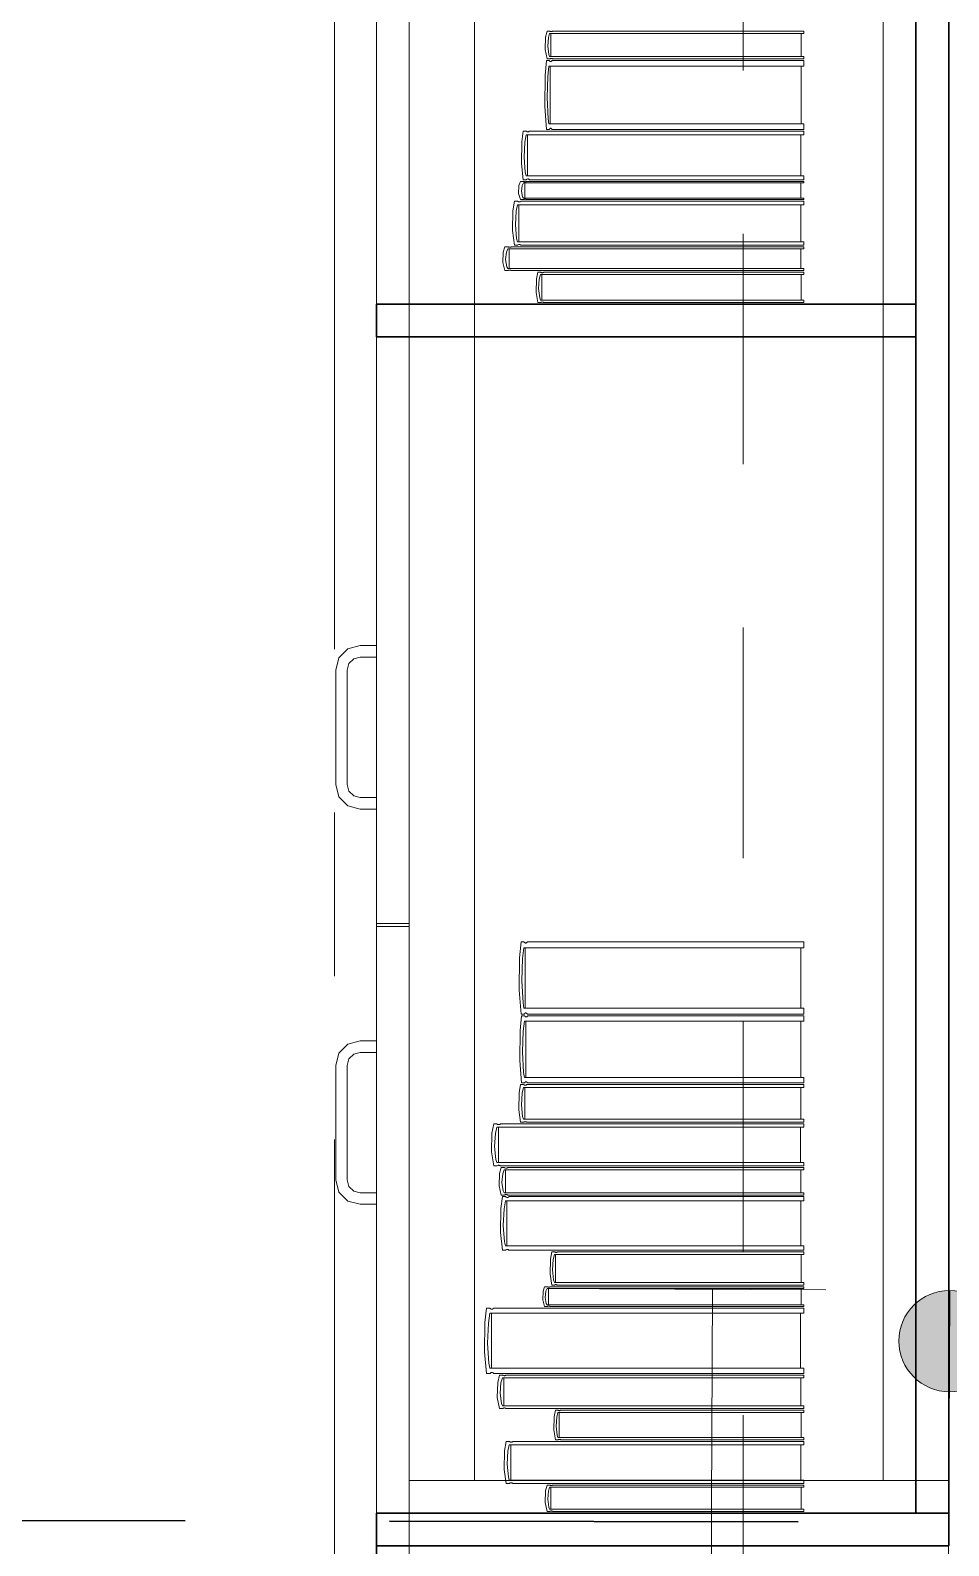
# Model space of a CAD drawing. Header units: inches. Extents: x -19 to 5698, y -728 to 92.
# Drawn here: x 115.634 to 116.196, y 12.101 to 13.029 of the extents above; entities that cross this region are included whole.
import ezdxf

# ---------------------------------------------------------------- set-up
doc = ezdxf.new("R2010")
doc.units = ezdxf.units.IN
doc.header["$MEASUREMENT"] = 0
doc.set_wipeout_variables(frame=1)
for name, pattern in [('HIDDEN', [0.375, 0.25, -0.125]), ('Hidden Line', [0.195611, 0.141111, -0.0545]), ('Punto & Raya', [0.65, 0.5, -0.075, 0, -0.075]), ('RAYITAS', [0.375, 0.25, -0.125]), ('Wipeout_Contour', [1, 0, -1])]:
    doc.linetypes.add(name, pattern=pattern)
for name, color, linetype, lineweight in [('00 conduct tomacorr', 120, 'HIDDEN', 30), ('T-TECHO-E', 150, 'Continuous', 20), ('TOMACORRIENTE', 22, 'RAYITAS', 9)]:
    doc.layers.add(name, color=color, linetype=linetype, lineweight=lineweight)
for name, color, linetype in [('02 _ ARQ _ ALB _ Ejes Generales', 251, 'Continuous'), ('08 _ STR _ EXT _ 09 Vigas', 251, 'Continuous'), ('Interior - Mobiliario', 7, 'Continuous')]:
    doc.layers.add(name, color=color, linetype=linetype)

# ---------------------------------------------------------------- blocks, each defined once
blk = doc.blocks.new('a')
at = {"layer": 'TOMACORRIENTE', "ltscale": 0.05}
h = blk.add_hatch(color=4, dxfattribs=at)
edge = h.paths.add_edge_path()
edge.add_arc((0, 0.0752), 0.02106, 0, 360)
at = {"layer": 'TOMACORRIENTE', "color": 4}
for p, q in [((-0.14553, 0.09625), (-0.0515, 0.09625)), ((-0.09851, 0.09625), (-0.09851, -0.09657)), ((0, 0.09625), (0, -0.09625)), ((0.06232, -0.09625), (0.06232, 0.09625))]:
    blk.add_line(p, q, dxfattribs=at)
blk.add_circle((0, 0.0752), 0.02106, dxfattribs=at)
blk = doc.blocks.new('CABLE 3FACE')
at = {"layer": 'T-TECHO-E', "rotation": 59.94170052614085}
blk.add_blockref('a', (0, 0), dxfattribs=at)

msp = doc.modelspace()

# ---------------------------------------------------------------- linework, layer by layer
at = {"layer": '02 _ ARQ _ ALB _ Ejes Generales', "color": 251, "linetype": 'Punto & Raya', "lineweight": 13, "true_color": 0x636466}
msp.add_line((115.82, 3.05001), (115.82, 44.9), dxfattribs=at)
at = {"layer": 'Interior - Mobiliario', "color": 175, "linetype": 'Continuous', "lineweight": 13}
for p, q in [((115.8658, 13.58125), (115.8658, 12.12125)), ((116.1758, 12.12125), (116.1758, 13.58125)), ((115.95009, 13.02847), (115.94923, 13.02475)), ((115.95179, 13.02847), (115.95009, 13.02847)), ((115.95094, 13.02457), (115.95166, 13.02711)), ((115.95166, 13.02711), (116.10714, 13.02711)), ((115.95188, 13.0284), (115.95179, 13.02847)), ((115.95208, 13.0283), (115.95188, 13.0284)), ((115.9523, 13.02823), (115.95208, 13.0283)), ((115.95252, 13.02819), (115.9523, 13.02823)), ((115.95244, 13.02711), (115.95244, 13.01285)), ((115.95275, 13.02819), (115.95252, 13.02819)), ((115.95298, 13.02822), (115.95275, 13.02819)), ((115.9532, 13.02828), (115.95298, 13.02822)), ((115.9534, 13.02838), (115.9532, 13.02828)), ((115.95353, 13.02847), (115.9534, 13.02838)), ((116.10714, 13.02847), (115.95353, 13.02847)), ((116.10557, 13.01285), (116.10557, 13.02711)), ((116.10714, 13.02711), (116.10714, 13.02847)), ((115.94923, 13.02475), (115.94903, 13.01715)), ((115.94903, 13.01715), (115.95009, 13.01149)), ((115.95054, 13.01934), (115.95094, 13.02457)), ((115.95119, 13.01413), (115.95054, 13.01934)), ((115.9497, 13.01049), (115.94884, 13.00123)), ((115.95141, 13.01049), (115.9497, 13.01049)), ((115.95009, 13.01149), (115.95179, 13.01149)), ((115.95055, 13.00079), (115.95127, 13.00711)), ((115.95166, 13.01285), (115.95119, 13.01413)), ((115.95127, 13.00711), (116.10714, 13.00711)), ((115.9515, 13.01032), (115.95141, 13.01049)), ((115.9517, 13.01007), (115.9515, 13.01032)), ((116.10714, 13.01285), (115.95166, 13.01285)), ((115.95191, 13.00989), (115.9517, 13.01007)), ((115.95179, 13.01149), (115.95192, 13.01158)), ((115.95214, 13.00979), (115.95191, 13.00989)), ((115.95192, 13.01158), (115.95213, 13.01168)), ((115.95206, 13.00711), (115.95206, 12.97167)), ((115.95213, 13.01168), (115.95234, 13.01174)), ((115.95237, 13.00978), (115.95214, 13.00979)), ((115.95234, 13.01174), (115.95257, 13.01177)), ((115.9526, 13.00986), (115.95237, 13.00978)), ((115.95257, 13.01177), (115.9528, 13.01177)), ((115.95282, 13.01002), (115.9526, 13.00986)), ((115.9528, 13.01177), (115.95303, 13.01173)), ((115.95303, 13.01026), (115.95282, 13.01002)), ((115.95303, 13.01173), (115.95325, 13.01166)), ((115.95315, 13.01049), (115.95303, 13.01026)), ((116.10714, 13.01049), (115.95315, 13.01049)), ((115.95325, 13.01166), (115.95345, 13.01155)), ((115.95345, 13.01155), (115.95353, 13.01149)), ((115.95353, 13.01149), (116.10714, 13.01149)), ((116.10556, 12.97167), (116.10556, 13.00711)), ((116.10714, 13.01149), (116.10714, 13.01285)), ((116.10714, 13.00711), (116.10714, 13.01049)), ((115.94884, 13.00123), (115.94864, 12.98237)), ((115.95015, 12.98781), (115.95055, 13.00079)), ((115.94864, 12.98237), (115.9497, 12.96829)), ((115.95081, 12.97487), (115.95015, 12.98781)), ((115.95127, 12.97167), (115.95081, 12.97487)), ((116.10714, 12.97167), (115.95127, 12.97167)), ((116.10714, 12.96829), (116.10714, 12.97167)), ((115.9346, 12.96075), (115.93439, 12.94741)), ((115.93554, 12.96729), (115.9346, 12.96075)), ((115.93741, 12.96729), (115.93554, 12.96729)), ((115.93603, 12.95126), (115.93647, 12.96044)), ((115.93647, 12.96044), (115.93726, 12.96491)), ((115.93726, 12.96491), (116.10714, 12.96491)), ((115.9375, 12.96718), (115.93741, 12.96729)), ((115.93772, 12.967), (115.9375, 12.96718)), ((115.93795, 12.96687), (115.93772, 12.967)), ((115.9382, 12.9668), (115.93795, 12.96687)), ((115.93812, 12.96491), (115.93812, 12.93985)), ((115.93846, 12.9668), (115.9382, 12.9668)), ((115.93871, 12.96685), (115.93846, 12.9668)), ((115.93894, 12.96696), (115.93871, 12.96685)), ((115.93917, 12.96713), (115.93894, 12.96696)), ((115.93931, 12.96729), (115.93917, 12.96713)), ((116.10714, 12.96729), (115.93931, 12.96729)), ((115.9497, 12.96829), (115.95141, 12.96829)), ((115.95141, 12.96829), (115.95154, 12.96852)), ((115.95154, 12.96852), (115.95174, 12.96876)), ((115.95174, 12.96876), (115.95196, 12.96892)), ((115.95196, 12.96892), (115.95219, 12.969)), ((115.95219, 12.969), (115.95243, 12.96899)), ((115.95243, 12.96899), (115.95265, 12.96889)), ((115.95265, 12.96889), (115.95287, 12.96872)), ((115.95287, 12.96872), (115.95307, 12.96846)), ((115.95307, 12.96846), (115.95315, 12.96829)), ((115.95315, 12.96829), (116.10714, 12.96829)), ((116.10542, 12.93985), (116.10542, 12.96491)), ((116.10714, 12.96491), (116.10714, 12.96729)), ((115.93675, 12.94211), (115.93603, 12.95126)), ((115.93439, 12.94741), (115.93554, 12.93746)), ((115.93726, 12.93985), (115.93675, 12.94211)), ((115.93292, 12.93402), (115.9327, 12.92905)), ((115.93387, 12.93646), (115.93292, 12.93402)), ((115.93575, 12.93646), (115.93387, 12.93646)), ((115.93436, 12.93049), (115.9348, 12.93391)), ((115.9348, 12.93391), (115.9356, 12.93557)), ((115.93554, 12.93746), (115.93741, 12.93746)), ((115.9356, 12.93557), (116.10714, 12.93557)), ((115.93585, 12.93642), (115.93575, 12.93646)), ((115.93607, 12.93635), (115.93585, 12.93642)), ((115.9363, 12.9363), (115.93607, 12.93635)), ((115.93656, 12.93628), (115.9363, 12.9363)), ((115.93647, 12.93557), (115.93647, 12.92623)), ((115.93681, 12.93627), (115.93656, 12.93628)), ((115.93706, 12.93629), (115.93681, 12.93627)), ((115.9373, 12.93634), (115.93706, 12.93629)), ((116.10714, 12.93985), (115.93726, 12.93985)), ((115.93753, 12.9364), (115.9373, 12.93634)), ((115.93741, 12.93746), (115.93755, 12.93762)), ((115.93767, 12.93646), (115.93753, 12.9364)), ((115.93755, 12.93762), (115.93777, 12.93779)), ((116.10714, 12.93646), (115.93767, 12.93646)), ((115.93777, 12.93779), (115.93801, 12.9379)), ((115.93801, 12.9379), (115.93826, 12.93796)), ((115.93826, 12.93796), (115.93851, 12.93795)), ((115.93851, 12.93795), (115.93876, 12.93788)), ((115.93876, 12.93788), (115.939, 12.93776)), ((115.939, 12.93776), (115.93921, 12.93758)), ((115.93921, 12.93758), (115.93931, 12.93746)), ((115.93931, 12.93746), (116.10714, 12.93746)), ((116.10541, 12.92623), (116.10541, 12.93557)), ((116.10714, 12.93746), (116.10714, 12.93985)), ((116.10714, 12.93557), (116.10714, 12.93646)), ((115.93022, 12.92435), (115.92925, 12.91844)), ((115.93214, 12.92435), (115.93022, 12.92435)), ((115.93224, 12.92424), (115.93214, 12.92435)), ((115.93246, 12.92408), (115.93224, 12.92424)), ((115.93271, 12.92396), (115.93246, 12.92408)), ((115.9327, 12.92905), (115.93387, 12.92535)), ((115.93296, 12.9239), (115.93271, 12.92396)), ((115.93322, 12.9239), (115.93296, 12.9239)), ((115.93348, 12.92395), (115.93322, 12.9239)), ((115.93373, 12.92405), (115.93348, 12.92395)), ((115.93396, 12.9242), (115.93373, 12.92405)), ((115.93387, 12.92535), (115.93575, 12.92535)), ((115.9341, 12.92435), (115.93396, 12.9242)), ((116.10714, 12.92435), (115.9341, 12.92435)), ((115.93509, 12.92708), (115.93436, 12.93049)), ((115.9356, 12.92623), (115.93509, 12.92708)), ((116.10714, 12.92623), (115.9356, 12.92623)), ((115.93575, 12.92535), (115.93589, 12.92541)), ((115.93589, 12.92541), (115.93612, 12.92547)), ((115.93612, 12.92547), (115.93636, 12.92551)), ((115.93636, 12.92551), (115.93661, 12.92553)), ((115.93661, 12.92553), (115.93687, 12.92553)), ((115.93687, 12.92553), (115.93712, 12.9255)), ((115.93712, 12.9255), (115.93736, 12.92546)), ((115.93736, 12.92546), (115.93757, 12.92539)), ((115.93757, 12.92539), (115.93767, 12.92535)), ((115.93767, 12.92535), (116.10714, 12.92535)), ((116.10714, 12.92535), (116.10714, 12.92623)), ((116.10714, 12.92219), (116.10714, 12.92435)), ((115.92925, 12.91844), (115.92903, 12.9064)), ((115.93073, 12.90987), (115.93118, 12.91816)), ((115.93118, 12.91816), (115.93199, 12.92219)), ((115.93199, 12.92219), (116.10714, 12.92219)), ((116.10537, 12.92219), (115.93287, 12.92219)), ((115.93287, 12.92219), (115.93287, 12.89957)), ((116.10537, 12.89957), (116.10537, 12.92219)), ((115.92903, 12.9064), (115.93022, 12.89742)), ((115.93146, 12.90161), (115.93073, 12.90987)), ((115.92421, 12.89642), (115.92321, 12.89323)), ((115.9262, 12.89642), (115.92421, 12.89642)), ((115.9263, 12.89636), (115.9262, 12.89642)), ((115.92653, 12.89627), (115.9263, 12.89636)), ((115.92678, 12.89621), (115.92653, 12.89627)), ((115.92705, 12.89618), (115.92678, 12.89621)), ((115.92732, 12.89617), (115.92705, 12.89618)), ((115.92758, 12.8962), (115.92732, 12.89617)), ((115.92784, 12.89626), (115.92758, 12.8962)), ((115.92807, 12.89634), (115.92784, 12.89626)), ((115.92822, 12.89642), (115.92807, 12.89634)), ((116.10714, 12.89642), (115.92822, 12.89642)), ((115.93022, 12.89742), (115.93214, 12.89742)), ((115.93199, 12.89957), (115.93146, 12.90161)), ((116.10714, 12.89957), (115.93199, 12.89957)), ((115.93214, 12.89742), (115.93229, 12.89756)), ((115.93229, 12.89756), (115.93252, 12.89772)), ((115.93252, 12.89772), (115.93276, 12.89782)), ((115.93276, 12.89782), (115.93302, 12.89787)), ((115.93287, 12.89957), (116.10537, 12.89957)), ((115.93302, 12.89787), (115.93328, 12.89786)), ((115.93328, 12.89786), (115.93354, 12.8978)), ((115.93354, 12.8978), (115.93378, 12.89769)), ((115.93378, 12.89769), (115.934, 12.89752)), ((115.934, 12.89752), (115.9341, 12.89742)), ((115.9341, 12.89742), (116.10714, 12.89742)), ((116.10714, 12.89742), (116.10714, 12.89957)), ((116.10714, 12.89526), (116.10714, 12.89642)), ((115.92321, 12.89323), (115.92298, 12.88674)), ((115.92298, 12.88674), (115.92421, 12.8819)), ((115.92473, 12.88861), (115.9252, 12.89308)), ((115.9255, 12.88416), (115.92473, 12.88861)), ((115.9252, 12.89308), (115.92604, 12.89526)), ((115.92604, 12.89526), (116.10714, 12.89526)), ((115.92695, 12.89526), (115.92695, 12.88306)), ((116.10531, 12.88306), (116.10531, 12.89526)), ((115.92421, 12.8819), (115.9262, 12.8819)), ((115.92604, 12.88306), (115.9255, 12.88416)), ((116.10714, 12.88306), (115.92604, 12.88306)), ((115.9262, 12.8819), (115.92635, 12.88198)), ((115.92635, 12.88198), (115.92658, 12.88206)), ((115.92658, 12.88206), (115.92684, 12.88211)), ((115.92684, 12.88211), (115.92711, 12.88214)), ((115.92711, 12.88214), (115.92738, 12.88214)), ((115.92738, 12.88214), (115.92764, 12.8821)), ((115.92764, 12.8821), (115.92789, 12.88204)), ((115.92789, 12.88204), (115.92812, 12.88195)), ((115.92812, 12.88195), (115.92822, 12.8819)), ((115.92822, 12.8819), (116.10714, 12.8819)), ((115.94357, 12.87681), (115.94337, 12.86847)), ((115.94446, 12.8809), (115.94357, 12.87681)), ((115.94623, 12.8809), (115.94446, 12.8809)), ((115.94534, 12.87661), (115.94609, 12.87941)), ((115.94609, 12.87941), (116.10714, 12.87941)), ((115.94632, 12.88083), (115.94623, 12.8809)), ((115.94652, 12.88071), (115.94632, 12.88083)), ((115.94675, 12.88063), (115.94652, 12.88071)), ((115.94698, 12.88059), (115.94675, 12.88063)), ((115.94722, 12.88059), (115.94698, 12.88059)), ((115.94746, 12.88062), (115.94722, 12.88059)), ((115.94769, 12.88069), (115.94746, 12.88062)), ((115.94789, 12.8808), (115.94769, 12.88069)), ((115.94803, 12.8809), (115.94789, 12.8808)), ((116.10714, 12.8809), (115.94803, 12.8809)), ((116.10714, 12.8819), (116.10714, 12.88306)), ((116.10714, 12.87941), (116.10714, 12.8809)), ((115.94492, 12.87087), (115.94534, 12.87661)), ((115.82281, 12.64475), (115.8283, 12.65024)), ((115.8283, 12.65024), (115.8358, 12.65225)), ((115.8358, 12.64525), (115.8318, 12.64418)), ((115.8358, 12.65225), (115.8458, 12.65225)), ((115.8458, 12.64525), (115.8358, 12.64525)), ((115.8458, 12.65225), (115.8458, 12.64525)), ((115.8208, 12.63725), (115.82281, 12.64475)), ((115.8208, 12.56725), (115.8208, 12.63725)), ((115.82887, 12.64125), (115.8278, 12.63725)), ((115.8278, 12.63725), (115.8278, 12.56725)), ((115.8318, 12.64418), (115.82887, 12.64125)), ((115.82281, 12.55975), (115.8208, 12.56725)), ((115.8278, 12.56725), (115.82887, 12.56325)), ((115.82887, 12.56325), (115.8318, 12.56032)), ((115.8283, 12.55426), (115.82281, 12.55975)), ((115.8358, 12.55225), (115.8283, 12.55426)), ((115.8318, 12.56032), (115.8358, 12.55925)), ((115.8358, 12.55925), (115.8458, 12.55925)), ((115.8458, 12.55225), (115.8358, 12.55225)), ((115.8458, 12.55925), (115.8458, 12.55225)), ((115.8458, 12.48225), (115.8658, 12.48225)), ((115.8458, 12.48025), (115.8658, 12.48025)), ((115.93417, 12.47088), (115.93323, 12.46118)), ((115.93605, 12.47088), (115.93417, 12.47088)), ((115.93615, 12.4707), (115.93605, 12.47088)), ((115.93637, 12.47044), (115.93615, 12.4707)), ((115.93661, 12.47025), (115.93637, 12.47044)), ((115.93686, 12.47015), (115.93661, 12.47025)), ((115.93711, 12.47014), (115.93686, 12.47015)), ((115.93736, 12.47022), (115.93711, 12.47014)), ((115.9376, 12.47039), (115.93736, 12.47022)), ((115.93783, 12.47064), (115.9376, 12.47039)), ((115.93797, 12.47088), (115.93783, 12.47064)), ((116.10714, 12.47088), (115.93797, 12.47088)), ((116.10714, 12.46734), (116.10714, 12.47088)), ((115.93323, 12.46118), (115.93301, 12.44143)), ((115.93467, 12.44712), (115.93511, 12.46072)), ((115.93511, 12.46072), (115.9359, 12.46734)), ((115.9359, 12.46734), (116.10714, 12.46734)), ((115.93677, 12.46734), (115.93677, 12.43023)), ((116.10541, 12.43023), (116.10541, 12.46734)), ((115.93301, 12.44143), (115.93417, 12.42669)), ((115.93539, 12.43358), (115.93467, 12.44712)), ((115.9359, 12.43023), (115.93539, 12.43358)), ((115.93452, 12.42569), (115.93358, 12.41666)), ((115.93417, 12.42669), (115.93605, 12.42669)), ((115.9364, 12.42569), (115.93452, 12.42569)), ((115.93545, 12.41623), (115.93625, 12.4224)), ((116.10714, 12.43023), (115.9359, 12.43023)), ((115.93605, 12.42669), (115.9362, 12.42693)), ((115.9362, 12.42693), (115.93642, 12.42718)), ((115.93625, 12.4224), (116.10714, 12.4224)), ((115.93649, 12.42553), (115.9364, 12.42569)), ((115.93642, 12.42718), (115.93666, 12.42735)), ((115.93671, 12.42528), (115.93649, 12.42553)), ((115.93666, 12.42735), (115.93691, 12.42743)), ((115.93695, 12.42511), (115.93671, 12.42528)), ((115.93691, 12.42743), (115.93717, 12.42742)), ((115.9372, 12.42501), (115.93695, 12.42511)), ((115.93711, 12.4224), (115.93711, 12.38783)), ((115.93717, 12.42742), (115.93742, 12.42732)), ((115.93745, 12.425), (115.9372, 12.42501)), ((115.93742, 12.42732), (115.93766, 12.42713)), ((115.9377, 12.42508), (115.93745, 12.425)), ((115.93766, 12.42713), (115.93787, 12.42686)), ((115.93794, 12.42523), (115.9377, 12.42508)), ((115.93787, 12.42686), (115.93797, 12.42669)), ((115.93817, 12.42547), (115.93794, 12.42523)), ((115.93797, 12.42669), (116.10714, 12.42669)), ((115.93831, 12.42569), (115.93817, 12.42547)), ((116.10714, 12.42569), (115.93831, 12.42569)), ((116.10541, 12.38783), (116.10541, 12.4224)), ((116.10714, 12.42669), (116.10714, 12.43023)), ((116.10714, 12.4224), (116.10714, 12.42569)), ((115.93358, 12.41666), (115.93336, 12.39826)), ((115.93501, 12.40357), (115.93545, 12.41623)), ((115.8283, 12.40824), (115.82281, 12.40275)), ((115.8358, 12.41025), (115.8283, 12.40824)), ((115.8458, 12.41025), (115.8358, 12.41025)), ((115.8458, 12.40325), (115.8458, 12.41025)), ((115.82281, 12.40275), (115.8208, 12.39525)), ((115.8208, 12.39525), (115.8208, 12.32525)), ((115.8278, 12.39525), (115.82887, 12.39925)), ((115.8278, 12.32525), (115.8278, 12.39525)), ((115.82887, 12.39925), (115.8318, 12.40218)), ((115.8318, 12.40218), (115.8358, 12.40325)), ((115.8358, 12.40325), (115.8458, 12.40325)), ((115.93336, 12.39826), (115.93452, 12.38453)), ((115.93574, 12.39095), (115.93501, 12.40357)), ((115.93625, 12.38783), (115.93574, 12.39095)), ((116.10714, 12.38783), (115.93625, 12.38783)), ((115.93676, 12.38499), (115.937, 12.38515)), ((115.937, 12.38515), (115.93725, 12.38522)), ((115.93725, 12.38522), (115.93751, 12.38521)), ((115.93751, 12.38521), (115.93776, 12.38512)), ((115.93776, 12.38512), (115.938, 12.38494)), ((116.10714, 12.38453), (116.10714, 12.38783)), ((115.93299, 12.37847), (115.93277, 12.36814)), ((115.93393, 12.38353), (115.93299, 12.37847)), ((115.93582, 12.38353), (115.93393, 12.38353)), ((115.93443, 12.37112), (115.93487, 12.37823)), ((115.93452, 12.38453), (115.9364, 12.38453)), ((115.93487, 12.37823), (115.93566, 12.38169)), ((115.93566, 12.38169), (116.10714, 12.38169)), ((115.93591, 12.38344), (115.93582, 12.38353)), ((115.93613, 12.3833), (115.93591, 12.38344)), ((115.93637, 12.3832), (115.93613, 12.3833)), ((115.93662, 12.38315), (115.93637, 12.3832)), ((115.9364, 12.38453), (115.93654, 12.38475)), ((115.93653, 12.38169), (115.93653, 12.36229)), ((115.93654, 12.38475), (115.93676, 12.38499)), ((115.93687, 12.38315), (115.93662, 12.38315)), ((115.93713, 12.38319), (115.93687, 12.38315)), ((115.93737, 12.38328), (115.93713, 12.38319)), ((115.93759, 12.38341), (115.93737, 12.38328)), ((115.93773, 12.38353), (115.93759, 12.38341)), ((116.10714, 12.38353), (115.93773, 12.38353)), ((115.938, 12.38494), (115.93821, 12.38469)), ((115.93821, 12.38469), (115.93831, 12.38453)), ((115.93831, 12.38453), (116.10714, 12.38453)), ((116.10541, 12.36229), (116.10541, 12.38169)), ((116.10714, 12.38169), (116.10714, 12.38353)), ((115.93277, 12.36814), (115.93393, 12.36044)), ((115.93515, 12.36404), (115.93443, 12.37112)), ((115.91744, 12.35944), (115.9164, 12.35379)), ((115.9195, 12.35944), (115.91744, 12.35944)), ((115.91847, 12.35353), (115.91934, 12.35738)), ((115.91934, 12.35738), (116.10714, 12.35738)), ((115.91961, 12.35934), (115.9195, 12.35944)), ((115.91985, 12.35918), (115.91961, 12.35934)), ((115.92011, 12.35907), (115.91985, 12.35918)), ((115.92038, 12.35902), (115.92011, 12.35907)), ((115.92029, 12.35738), (115.92029, 12.33576)), ((115.92066, 12.35901), (115.92038, 12.35902)), ((115.92094, 12.35906), (115.92066, 12.35901)), ((115.9212, 12.35916), (115.92094, 12.35906)), ((115.92145, 12.3593), (115.9212, 12.35916)), ((115.9216, 12.35944), (115.92145, 12.3593)), ((116.10714, 12.35944), (115.9216, 12.35944)), ((115.93393, 12.36044), (115.93582, 12.36044)), ((115.93566, 12.36229), (115.93515, 12.36404)), ((116.10714, 12.36229), (115.93566, 12.36229)), ((115.93582, 12.36044), (115.93596, 12.36056)), ((115.93596, 12.36056), (115.93618, 12.3607)), ((115.93618, 12.3607), (115.93642, 12.36078)), ((115.93642, 12.36078), (115.93668, 12.36083)), ((115.93668, 12.36083), (115.93693, 12.36082)), ((115.93693, 12.36082), (115.93718, 12.36077)), ((115.93718, 12.36077), (115.93742, 12.36067)), ((115.93742, 12.36067), (115.93764, 12.36053)), ((115.93764, 12.36053), (115.93773, 12.36044)), ((115.93773, 12.36044), (116.10714, 12.36044)), ((116.10524, 12.33576), (116.10524, 12.35738)), ((116.10714, 12.36044), (116.10714, 12.36229)), ((116.10714, 12.35738), (116.10714, 12.35944)), ((115.9164, 12.35379), (115.91617, 12.34228)), ((115.91798, 12.3456), (115.91847, 12.35353)), ((115.91617, 12.34228), (115.91744, 12.3337)), ((115.91877, 12.33771), (115.91798, 12.3456)), ((115.91744, 12.3337), (115.9195, 12.3337)), ((115.91934, 12.33576), (115.91877, 12.33771)), ((116.10714, 12.33576), (115.91934, 12.33576)), ((115.9195, 12.3337), (115.91966, 12.33384)), ((115.91966, 12.33384), (115.9199, 12.33398)), ((115.9199, 12.33398), (115.92017, 12.33408)), ((115.92017, 12.33408), (115.92044, 12.33413)), ((115.92044, 12.33413), (115.92072, 12.33412)), ((115.92072, 12.33412), (115.921, 12.33406)), ((115.92198, 12.3327), (115.92097, 12.32902)), ((115.921, 12.33406), (115.92126, 12.33396)), ((115.92126, 12.33396), (115.9215, 12.3338)), ((115.9215, 12.3338), (115.9216, 12.3337)), ((115.9216, 12.3337), (116.10714, 12.3337)), ((115.924, 12.3327), (115.92198, 12.3327)), ((115.92298, 12.32885), (115.92383, 12.33136)), ((115.92383, 12.33136), (116.10714, 12.33136)), ((115.9241, 12.33263), (115.924, 12.3327)), ((115.92433, 12.33253), (115.9241, 12.33263)), ((115.92459, 12.33246), (115.92433, 12.33253)), ((115.92485, 12.33242), (115.92459, 12.33246)), ((115.92476, 12.33136), (115.92476, 12.31727)), ((115.92513, 12.33242), (115.92485, 12.33242)), ((115.9254, 12.33245), (115.92513, 12.33242)), ((115.92566, 12.33251), (115.9254, 12.33245)), ((115.92589, 12.33261), (115.92566, 12.33251)), ((115.92605, 12.3327), (115.92589, 12.33261)), ((116.10714, 12.3327), (115.92605, 12.3327)), ((116.10529, 12.31727), (116.10529, 12.33136)), ((116.10714, 12.3337), (116.10714, 12.33576)), ((116.10714, 12.33136), (116.10714, 12.3327)), ((115.8208, 12.32525), (115.82281, 12.31775)), ((115.82887, 12.32125), (115.8278, 12.32525)), ((115.8318, 12.31832), (115.82887, 12.32125)), ((115.92097, 12.32902), (115.92074, 12.32152)), ((115.92074, 12.32152), (115.92198, 12.31593)), ((115.92251, 12.32369), (115.92298, 12.32885)), ((115.92329, 12.31855), (115.92251, 12.32369)), ((115.82281, 12.31775), (115.8283, 12.31226)), ((115.8283, 12.31226), (115.8358, 12.31025)), ((115.8358, 12.31725), (115.8318, 12.31832)), ((115.8458, 12.31725), (115.8358, 12.31725)), ((115.8458, 12.31025), (115.8458, 12.31725)), ((115.9228, 12.31493), (115.92179, 12.30774)), ((115.92198, 12.31593), (115.924, 12.31593)), ((115.9248, 12.31493), (115.9228, 12.31493)), ((115.92383, 12.31727), (115.92329, 12.31855)), ((115.92379, 12.3074), (115.92464, 12.31231)), ((116.10714, 12.31727), (115.92383, 12.31727)), ((115.924, 12.31593), (115.92415, 12.31602)), ((115.92415, 12.31602), (115.92439, 12.31612)), ((115.92439, 12.31612), (115.92465, 12.31618)), ((115.92464, 12.31231), (116.10714, 12.31231)), ((115.92465, 12.31618), (115.92491, 12.31621)), ((115.9249, 12.31481), (115.9248, 12.31493)), ((115.92514, 12.31461), (115.9249, 12.31481)), ((115.92491, 12.31621), (115.92519, 12.31621)), ((115.92539, 12.31447), (115.92514, 12.31461)), ((115.92519, 12.31621), (115.92546, 12.31617)), ((115.92566, 12.31439), (115.92539, 12.31447)), ((115.92546, 12.31617), (115.92571, 12.3161)), ((115.92556, 12.31231), (115.92556, 12.28476)), ((115.92593, 12.31439), (115.92566, 12.31439)), ((115.92571, 12.3161), (115.92594, 12.316)), ((115.9262, 12.31445), (115.92593, 12.31439)), ((115.92594, 12.316), (115.92605, 12.31593)), ((115.92605, 12.31593), (116.10714, 12.31593)), ((115.92645, 12.31457), (115.9262, 12.31445)), ((115.92669, 12.31476), (115.92645, 12.31457)), ((115.92684, 12.31493), (115.92669, 12.31476)), ((116.10714, 12.31493), (115.92684, 12.31493)), ((116.1053, 12.28476), (116.1053, 12.31231)), ((116.10714, 12.31593), (116.10714, 12.31727)), ((116.10714, 12.31231), (116.10714, 12.31493)), ((115.8358, 12.31025), (115.8458, 12.31025)), ((115.92179, 12.30774), (115.92156, 12.29307)), ((115.92333, 12.2973), (115.92379, 12.3074)), ((115.92156, 12.29307), (115.9228, 12.28214)), ((115.9241, 12.28725), (115.92333, 12.2973)), ((115.92464, 12.28476), (115.9241, 12.28725)), ((116.10714, 12.28476), (115.92464, 12.28476)), ((116.10714, 12.28214), (116.10714, 12.28476)), ((115.9228, 12.28214), (115.9248, 12.28214)), ((115.9248, 12.28214), (115.92495, 12.28231)), ((115.92495, 12.28231), (115.92519, 12.2825)), ((115.92519, 12.2825), (115.92545, 12.28262)), ((115.92545, 12.28262), (115.92572, 12.28268)), ((115.92572, 12.28268), (115.92599, 12.28268)), ((115.92599, 12.28268), (115.92626, 12.2826)), ((115.92626, 12.2826), (115.92651, 12.28246)), ((115.92651, 12.28246), (115.92674, 12.28226)), ((115.92674, 12.28226), (115.92684, 12.28214)), ((115.92684, 12.28214), (116.10714, 12.28214)), ((115.95218, 12.27667), (115.95199, 12.26755)), ((115.95303, 12.28114), (115.95218, 12.27667)), ((115.9547, 12.28114), (115.95303, 12.28114)), ((115.95347, 12.27018), (115.95386, 12.27645)), ((115.95386, 12.27645), (115.95457, 12.2795)), ((115.95457, 12.2795), (116.10714, 12.2795)), ((115.95479, 12.28106), (115.9547, 12.28114)), ((115.95498, 12.28093), (115.95479, 12.28106)), ((115.95519, 12.28085), (115.95498, 12.28093)), ((115.95542, 12.2808), (115.95519, 12.28085)), ((115.95534, 12.2795), (115.95534, 12.26239)), ((115.95564, 12.28079), (115.95542, 12.2808)), ((115.95587, 12.28083), (115.95564, 12.28079)), ((115.95608, 12.28091), (115.95587, 12.28083)), ((115.95628, 12.28103), (115.95608, 12.28091)), ((115.95641, 12.28114), (115.95628, 12.28103)), ((116.10714, 12.28114), (115.95641, 12.28114)), ((116.1056, 12.26239), (116.1056, 12.2795)), ((116.10714, 12.2795), (116.10714, 12.28114)), ((115.95199, 12.26755), (115.95303, 12.26076)), ((115.95411, 12.26393), (115.95347, 12.27018)), ((115.94765, 12.25712), (115.94745, 12.25173)), ((115.94851, 12.25976), (115.94765, 12.25712)), ((115.95024, 12.25976), (115.94851, 12.25976)), ((115.94897, 12.25328), (115.94937, 12.25699)), ((115.94937, 12.25699), (115.9501, 12.25879)), ((115.9501, 12.25879), (116.10714, 12.25879)), ((115.95033, 12.25971), (115.95024, 12.25976)), ((115.95053, 12.25964), (115.95033, 12.25971)), ((115.95074, 12.25959), (115.95053, 12.25964)), ((115.95097, 12.25956), (115.95074, 12.25959)), ((115.95089, 12.25879), (115.95089, 12.24868)), ((115.95121, 12.25955), (115.95097, 12.25956)), ((115.95144, 12.25958), (115.95121, 12.25955)), ((115.95166, 12.25962), (115.95144, 12.25958)), ((115.95186, 12.25969), (115.95166, 12.25962)), ((115.95199, 12.25976), (115.95186, 12.25969)), ((116.10714, 12.25976), (115.95199, 12.25976)), ((115.95303, 12.26076), (115.9547, 12.26076)), ((115.95457, 12.26239), (115.95411, 12.26393)), ((116.10714, 12.26239), (115.95457, 12.26239)), ((115.9547, 12.26076), (115.95483, 12.26087)), ((115.95483, 12.26087), (115.95503, 12.26098)), ((115.95503, 12.26098), (115.95524, 12.26106)), ((115.95524, 12.26106), (115.95547, 12.2611)), ((115.95547, 12.2611), (115.95569, 12.26109)), ((115.95569, 12.26109), (115.95592, 12.26105)), ((115.95592, 12.26105), (115.95613, 12.26096)), ((115.95613, 12.26096), (115.95632, 12.26084)), ((115.95632, 12.26084), (115.95641, 12.26076)), ((115.95641, 12.26076), (116.10714, 12.26076)), ((116.10555, 12.24868), (116.10555, 12.25879)), ((116.10714, 12.26076), (116.10714, 12.26239)), ((116.10714, 12.25879), (116.10714, 12.25976)), ((115.91313, 12.24672), (115.91207, 12.23793)), ((115.91524, 12.24672), (115.91313, 12.24672)), ((115.91535, 12.24656), (115.91524, 12.24672)), ((115.91559, 12.24632), (115.91535, 12.24656)), ((115.91586, 12.24615), (115.91559, 12.24632)), ((115.91614, 12.24606), (115.91586, 12.24615)), ((115.91642, 12.24605), (115.91614, 12.24606)), ((115.91671, 12.24612), (115.91642, 12.24605)), ((115.91698, 12.24627), (115.91671, 12.24612)), ((115.91723, 12.2465), (115.91698, 12.24627)), ((115.91739, 12.24672), (115.91723, 12.2465)), ((116.10714, 12.24672), (115.91739, 12.24672)), ((115.94745, 12.25173), (115.94851, 12.24772)), ((115.94851, 12.24772), (115.95024, 12.24772)), ((115.94963, 12.24959), (115.94897, 12.25328)), ((115.9501, 12.24868), (115.94963, 12.24959)), ((116.10714, 12.24868), (115.9501, 12.24868)), ((115.95024, 12.24772), (115.95037, 12.24778)), ((115.95037, 12.24778), (115.95057, 12.24785)), ((115.95057, 12.24785), (115.95079, 12.2479)), ((115.95079, 12.2479), (115.95102, 12.24792)), ((115.95102, 12.24792), (115.95126, 12.24792)), ((115.95126, 12.24792), (115.95149, 12.24789)), ((115.95149, 12.24789), (115.95171, 12.24784)), ((115.95171, 12.24784), (115.95191, 12.24776)), ((115.95191, 12.24776), (115.95199, 12.24772)), ((115.95199, 12.24772), (116.10714, 12.24772)), ((116.10714, 12.24772), (116.10714, 12.24868)), ((116.10714, 12.24351), (116.10714, 12.24672)), ((115.91207, 12.23793), (115.91183, 12.22002)), ((115.91368, 12.22519), (115.91418, 12.23751)), ((115.91418, 12.23751), (115.91507, 12.24351)), ((115.91507, 12.24351), (116.10714, 12.24351)), ((115.91604, 12.24351), (115.91604, 12.20987)), ((116.1052, 12.20987), (116.1052, 12.24351)), ((115.91183, 12.22002), (115.91313, 12.20666)), ((115.91449, 12.21291), (115.91368, 12.22519)), ((115.91507, 12.20987), (115.91449, 12.21291)), ((116.10714, 12.20987), (115.91507, 12.20987)), ((116.10714, 12.20666), (116.10714, 12.20987)), ((115.91313, 12.20666), (115.91524, 12.20666)), ((115.91524, 12.20666), (115.9154, 12.20688)), ((115.9154, 12.20688), (115.91565, 12.20711)), ((115.91565, 12.20711), (115.91592, 12.20726)), ((115.91592, 12.20726), (115.9162, 12.20733)), ((115.9162, 12.20733), (115.91649, 12.20732)), ((115.91649, 12.20732), (115.91677, 12.20723)), ((115.91677, 12.20723), (115.91703, 12.20706)), ((115.91703, 12.20706), (115.91728, 12.20682)), ((115.91728, 12.20682), (115.91739, 12.20666)), ((115.91739, 12.20666), (116.10714, 12.20666)), ((115.91988, 12.20118), (115.91965, 12.19203)), ((115.9209, 12.20566), (115.91988, 12.20118)), ((115.92292, 12.20566), (115.9209, 12.20566)), ((115.92143, 12.19467), (115.92191, 12.20097)), ((115.92191, 12.20097), (115.92276, 12.20403)), ((115.92276, 12.20403), (116.10714, 12.20403)), ((115.92303, 12.20558), (115.92292, 12.20566)), ((115.92326, 12.20546), (115.92303, 12.20558)), ((115.92352, 12.20537), (115.92326, 12.20546)), ((115.92379, 12.20533), (115.92352, 12.20537)), ((115.92369, 12.20403), (115.92369, 12.18685)), ((115.92406, 12.20532), (115.92379, 12.20533)), ((115.92433, 12.20536), (115.92406, 12.20532)), ((115.92459, 12.20544), (115.92433, 12.20536)), ((115.92483, 12.20555), (115.92459, 12.20544)), ((115.92499, 12.20566), (115.92483, 12.20555)), ((116.10714, 12.20566), (115.92499, 12.20566)), ((116.10528, 12.18685), (116.10528, 12.20403)), ((116.10714, 12.20403), (116.10714, 12.20566)), ((115.91965, 12.19203), (115.9209, 12.18521)), ((115.92221, 12.1884), (115.92143, 12.19467)), ((115.9209, 12.18521), (115.92292, 12.18521)), ((115.92276, 12.18685), (115.92221, 12.1884)), ((116.10714, 12.18685), (115.92276, 12.18685)), ((115.92292, 12.18521), (115.92308, 12.18532)), ((115.92308, 12.18532), (115.92332, 12.18544)), ((115.92332, 12.18544), (115.92358, 12.18552)), ((115.92358, 12.18552), (115.92385, 12.18556)), ((115.92385, 12.18556), (115.92412, 12.18555)), ((115.92412, 12.18555), (115.92439, 12.18551)), ((115.92439, 12.18551), (115.92465, 12.18542)), ((115.92465, 12.18542), (115.92488, 12.18529)), ((115.92488, 12.18529), (115.92499, 12.18521)), ((115.92499, 12.18521), (116.10714, 12.18521)), ((115.95519, 12.18421), (115.95436, 12.18022)), ((115.95684, 12.18421), (115.95519, 12.18421)), ((115.95601, 12.18003), (115.95671, 12.18276)), ((115.95671, 12.18276), (116.10714, 12.18276)), ((115.95692, 12.18414), (115.95684, 12.18421)), ((115.95712, 12.18403), (115.95692, 12.18414)), ((115.95732, 12.18396), (115.95712, 12.18403)), ((115.95754, 12.18391), (115.95732, 12.18396)), ((115.95747, 12.18276), (115.95747, 12.16748)), ((115.95777, 12.18391), (115.95754, 12.18391)), ((115.95799, 12.18394), (115.95777, 12.18391)), ((115.9582, 12.18401), (115.95799, 12.18394)), ((115.9584, 12.18412), (115.9582, 12.18401)), ((115.95852, 12.18421), (115.9584, 12.18412)), ((116.10714, 12.18421), (115.95852, 12.18421)), ((116.10562, 12.16748), (116.10562, 12.18276)), ((116.10714, 12.18521), (116.10714, 12.18685)), ((116.10714, 12.18276), (116.10714, 12.18421)), ((115.95436, 12.18022), (115.95417, 12.17209)), ((115.95417, 12.17209), (115.95519, 12.16602)), ((115.95562, 12.17443), (115.95601, 12.18003)), ((115.95626, 12.16886), (115.95562, 12.17443)), ((115.92515, 12.16502), (115.92416, 12.15939)), ((115.92713, 12.16502), (115.92515, 12.16502)), ((115.92614, 12.15913), (115.92697, 12.16297)), ((115.92697, 12.16297), (116.10714, 12.16297)), ((115.92723, 12.16492), (115.92713, 12.16502)), ((115.92746, 12.16477), (115.92723, 12.16492)), ((115.92771, 12.16466), (115.92746, 12.16477)), ((115.92797, 12.1646), (115.92771, 12.16466)), ((115.92788, 12.16297), (115.92788, 12.14142)), ((115.92824, 12.16459), (115.92797, 12.1646)), ((115.92851, 12.16464), (115.92824, 12.16459)), ((115.92876, 12.16474), (115.92851, 12.16464)), ((115.929, 12.16488), (115.92876, 12.16474)), ((115.92915, 12.16502), (115.929, 12.16488)), ((116.10714, 12.16502), (115.92915, 12.16502)), ((115.95519, 12.16602), (115.95684, 12.16602)), ((115.95671, 12.16748), (115.95626, 12.16886)), ((116.10714, 12.16748), (115.95671, 12.16748)), ((115.95684, 12.16602), (115.95696, 12.16612)), ((115.95696, 12.16612), (115.95716, 12.16622)), ((115.95716, 12.16622), (115.95737, 12.16629)), ((115.95737, 12.16629), (115.95759, 12.16633)), ((115.95759, 12.16633), (115.95782, 12.16632)), ((115.95782, 12.16632), (115.95804, 12.16628)), ((115.95804, 12.16628), (115.95825, 12.1662)), ((115.95825, 12.1662), (115.95844, 12.16609)), ((115.95844, 12.16609), (115.95852, 12.16602)), ((115.95852, 12.16602), (116.10714, 12.16602)), ((116.10532, 12.14142), (116.10532, 12.16297)), ((116.10714, 12.16602), (116.10714, 12.16748)), ((116.10714, 12.16297), (116.10714, 12.16502)), ((115.92416, 12.15939), (115.92393, 12.14792)), ((115.92567, 12.15123), (115.92614, 12.15913)), ((115.92393, 12.14792), (115.92515, 12.13937)), ((115.92643, 12.14337), (115.92567, 12.15123)), ((115.8658, 12.14125), (115.9058, 12.14125)), ((115.9058, 12.14125), (116.1558, 12.14125)), ((115.92515, 12.13937), (115.92713, 12.13937)), ((115.92697, 12.14142), (115.92643, 12.14337)), ((116.10714, 12.14142), (115.92697, 12.14142)), ((115.92713, 12.13937), (115.92728, 12.13951)), ((115.92728, 12.13951), (115.92752, 12.13965)), ((115.92752, 12.13965), (115.92777, 12.13975)), ((115.92777, 12.13975), (115.92803, 12.1398)), ((115.92803, 12.1398), (115.9283, 12.13979)), ((115.9283, 12.13979), (115.92857, 12.13973)), ((115.92857, 12.13973), (115.92882, 12.13962)), ((115.92882, 12.13962), (115.92904, 12.13947)), ((115.92904, 12.13947), (115.92915, 12.13937)), ((115.92915, 12.13937), (116.10714, 12.13937)), ((115.94923, 12.13483), (115.94903, 12.12763)), ((115.95009, 12.13837), (115.94923, 12.13483)), ((115.95179, 12.13837), (115.95009, 12.13837)), ((115.95054, 12.1297), (115.95094, 12.13466)), ((115.95094, 12.13466), (115.95166, 12.13708)), ((115.95166, 12.13708), (116.10714, 12.13708)), ((115.95188, 12.1383), (115.95179, 12.13837)), ((115.95208, 12.13821), (115.95188, 12.1383)), ((115.9523, 12.13814), (115.95208, 12.13821)), ((115.95252, 12.1381), (115.9523, 12.13814)), ((115.95275, 12.1381), (115.95252, 12.1381)), ((115.95298, 12.13813), (115.95275, 12.1381)), ((115.9532, 12.13819), (115.95298, 12.13813)), ((115.9534, 12.13828), (115.9532, 12.13819)), ((115.95353, 12.13837), (115.9534, 12.13828)), ((116.10714, 12.13837), (115.95353, 12.13837)), ((116.10714, 12.13937), (116.10714, 12.14142)), ((116.10714, 12.13708), (116.10714, 12.13837)), ((115.8658, 12.12125), (116.1758, 12.12125))]:
    msp.add_line(p, q, dxfattribs=at)

# ---------------------------------------------------------------- wipeouts: each hides what was drawn before it
at = {"color": 254, "linetype": 'Wipeout_Contour', "lineweight": 0, "ltscale": 3310.673114}
msp.add_wipeout([(115.8458, 12.08125), (116.1958, 12.08125), (116.1958, 12.10125), (115.8458, 12.10125)], dxfattribs=at).dxf.layer = 'Interior - Mobiliario'

# ---------------------------------------------------------------- next in the draw order: linework, layer by layer
at = {"layer": 'Interior - Mobiliario', "color": 175, "linetype": 'Continuous', "lineweight": 30}
for q in [(116.1958, 12.10125), (115.8458, 12.08125)]:
    msp.add_line((115.8458, 12.10125), q, dxfattribs=at)
at = {"layer": 'Interior - Mobiliario', "color": 175, "linetype": 'Continuous', "lineweight": 13}
for p, q in [((115.8458, 12.08125), (115.8458, 12.10125)), ((115.8458, 12.10125), (116.1958, 12.10125)), ((115.8458, 12.10125), (115.8458, 10.60125)), ((116.1958, 12.10125), (115.8458, 12.10125)), ((115.8658, 12.06125), (115.8658, 12.10125)), ((115.8658, 12.10125), (116.1958, 12.10125))]:
    msp.add_line(p, q, dxfattribs=at)

# ---------------------------------------------------------------- next in the draw order: wipeouts: each hides what was drawn before it
at = {"color": 254, "linetype": 'Wipeout_Contour', "lineweight": 0, "ltscale": 3310.678925}
msp.add_wipeout([(115.8458, 12.86125), (115.8458, 12.84125), (116.1758, 12.84125), (116.1758, 12.86125)], dxfattribs=at).dxf.layer = 'Interior - Mobiliario'

# ---------------------------------------------------------------- next in the draw order: linework, layer by layer
at = {"layer": 'Interior - Mobiliario', "color": 175, "linetype": 'Continuous', "lineweight": 13}
for p, q in [((115.8658, 13.56125), (115.8658, 12.14125)), ((115.9058, 12.14125), (115.9058, 13.56125)), ((116.1558, 13.56125), (116.1558, 12.14125)), ((115.8458, 12.86125), (115.8458, 13.22025)), ((115.8658, 12.86125), (115.8658, 13.22025)), ((115.9469, 12.87941), (115.9469, 12.86374)), ((116.10551, 12.86374), (116.10551, 12.87941)), ((115.94337, 12.86847), (115.94446, 12.86225)), ((115.9456, 12.86516), (115.94492, 12.87087)), ((116.1758, 12.86125), (115.8458, 12.86125)), ((115.8458, 12.86125), (115.8458, 12.84125)), ((115.8458, 12.86125), (115.8458, 12.84125)), ((115.8458, 12.86125), (115.8658, 12.86125)), ((115.94446, 12.86225), (115.94623, 12.86225)), ((115.94609, 12.86374), (115.9456, 12.86516)), ((116.10714, 12.86374), (115.94609, 12.86374)), ((115.94623, 12.86225), (115.94636, 12.86235)), ((115.94636, 12.86235), (115.94657, 12.86246)), ((115.94657, 12.86246), (115.9468, 12.86253)), ((115.9468, 12.86253), (115.94703, 12.86256)), ((115.94703, 12.86256), (115.94727, 12.86256)), ((115.94727, 12.86256), (115.94751, 12.86252)), ((115.94751, 12.86252), (115.94773, 12.86244)), ((115.94773, 12.86244), (115.94794, 12.86232)), ((115.94794, 12.86232), (115.94803, 12.86225)), ((115.94803, 12.86225), (116.10714, 12.86225)), ((116.10714, 12.86225), (116.10714, 12.86374)), ((116.1758, 12.84125), (116.1758, 12.86125)), ((115.8458, 12.84125), (116.1758, 12.84125)), ((115.8458, 12.84125), (115.8458, 12.48225)), ((115.8458, 12.84125), (115.8658, 12.84125)), ((115.8658, 12.84125), (115.8658, 12.48225))]:
    msp.add_line(p, q, dxfattribs=at)
at = {"layer": 'Interior - Mobiliario', "color": 175, "linetype": 'Continuous', "lineweight": 30}
for p, q in [((115.8458, 12.86125), (116.1758, 12.86125)), ((115.8458, 12.84125), (115.8458, 12.86125)), ((116.1758, 12.84125), (116.1758, 12.86125)), ((115.8458, 12.84125), (116.1758, 12.84125))]:
    msp.add_line(p, q, dxfattribs=at)

# ---------------------------------------------------------------- next in the draw order: wipeouts: each hides what was drawn before it
at = {"color": 254, "linetype": 'Wipeout_Contour', "lineweight": 0, "ltscale": 3311.380106}
msp.add_wipeout([(116.1758, 13.58125), (116.1758, 12.12125), (116.1958, 12.12125), (116.1958, 13.58125)], dxfattribs=at).dxf.layer = 'Interior - Mobiliario'

# ---------------------------------------------------------------- next in the draw order: linework, layer by layer
at = {"layer": 'Interior - Mobiliario', "color": 175, "linetype": 'Continuous', "lineweight": 30}
for p, q in [((116.1758, 12.12125), (116.1758, 13.58125)), ((116.1958, 12.12125), (116.1958, 13.58125)), ((116.1758, 12.12125), (116.1958, 12.12125))]:
    msp.add_line(p, q, dxfattribs=at)
at = {"layer": 'Interior - Mobiliario', "color": 175, "linetype": 'Continuous', "lineweight": 13}
for p, q in [((116.1758, 13.58125), (116.1758, 12.12125)), ((116.1958, 12.12125), (116.1958, 13.58125)), ((116.1958, 12.14125), (116.1958, 13.56125)), ((116.1758, 12.86125), (115.8458, 12.86125)), ((116.1758, 12.84125), (116.1758, 12.86125)), ((115.8458, 12.84125), (116.1758, 12.84125)), ((116.1558, 12.14125), (116.1958, 12.14125)), ((116.1758, 12.12125), (116.1958, 12.12125))]:
    msp.add_line(p, q, dxfattribs=at)

# ---------------------------------------------------------------- next in the draw order: wipeouts: each hides what was drawn before it
at = {"color": 254, "linetype": 'Wipeout_Contour', "lineweight": 0, "ltscale": 3310.674284}
msp.add_wipeout([(115.8458, 12.12125), (115.8458, 12.10125), (116.1958, 12.10125), (116.1958, 12.12125)], dxfattribs=at).dxf.layer = 'Interior - Mobiliario'

# ---------------------------------------------------------------- next in the draw order: linework, layer by layer
at = {"layer": '00 conduct tomacorr'}
msp.add_line((106.47876, 12.13244), (120.89753, 12.1077, 0.00007), dxfattribs=at)
at = {"layer": '08 _ STR _ EXT _ 09 Vigas', "color": 251, "linetype": 'Hidden Line', "lineweight": 13, "true_color": 0x636466}
msp.add_line((116.07, 7.7), (116.07, 16.9), dxfattribs=at)
at = {"layer": 'Interior - Mobiliario', "color": 175, "linetype": 'Continuous', "lineweight": 13}
for p, q in [((115.8458, 12.10125), (115.8458, 13.60125)), ((116.1958, 13.60125), (116.1958, 12.10125)), ((115.8458, 13.58125), (115.8458, 12.12125)), ((115.8458, 13.58125), (115.8458, 12.12125)), ((115.8658, 13.58125), (115.8658, 12.12125)), ((115.8658, 13.58125), (115.8658, 12.12125)), ((116.1758, 12.12125), (116.1758, 13.58125)), ((116.1758, 12.12125), (116.1758, 13.58125)), ((116.1758, 12.12125), (116.1758, 13.58125)), ((116.1958, 12.12125), (116.1958, 13.58125)), ((115.8458, 12.12125), (115.8458, 12.48025)), ((115.8658, 12.12125), (115.8658, 12.48025)), ((115.8658, 12.14125), (115.8658, 12.10125)), ((115.95244, 12.13708), (115.95244, 12.12354)), ((116.10557, 12.12354), (116.10557, 12.13708)), ((116.1958, 12.10125), (116.1958, 12.14125)), ((115.94903, 12.12763), (115.95009, 12.12225)), ((115.95119, 12.12476), (115.95054, 12.1297)), ((116.1958, 12.12125), (115.8458, 12.12125)), ((115.8458, 12.12125), (115.8458, 12.10125)), ((115.8458, 12.12125), (116.1958, 12.12125)), ((115.8458, 12.12125), (116.1758, 12.12125)), ((115.8458, 12.12125), (115.8658, 12.12125)), ((115.8658, 12.12125), (116.1758, 12.12125)), ((115.8658, 12.12125), (116.1758, 12.12125)), ((115.95009, 12.12225), (115.95179, 12.12225)), ((115.95166, 12.12354), (115.95119, 12.12476)), ((116.10714, 12.12354), (115.95166, 12.12354)), ((115.95179, 12.12225), (115.95192, 12.12234)), ((115.95192, 12.12234), (115.95213, 12.12243)), ((115.95213, 12.12243), (115.95234, 12.12249)), ((115.95234, 12.12249), (115.95257, 12.12252)), ((115.95257, 12.12252), (115.9528, 12.12252)), ((115.9528, 12.12252), (115.95303, 12.12248)), ((115.95303, 12.12248), (115.95325, 12.12241)), ((115.95325, 12.12241), (115.95345, 12.12231)), ((115.95345, 12.12231), (115.95353, 12.12225)), ((115.95353, 12.12225), (116.10714, 12.12225)), ((116.10714, 12.12225), (116.10714, 12.12354)), ((116.1958, 12.10125), (116.1958, 12.12125)), ((115.8458, 12.10125), (116.1958, 12.10125)), ((116.1958, 12.10125), (115.8458, 12.10125)), ((115.8658, 12.10125), (116.1958, 12.10125))]:
    msp.add_line(p, q, dxfattribs=at)
at = {"layer": 'Interior - Mobiliario', "color": 175, "linetype": 'Continuous', "lineweight": 30}
for p, q in [((115.8458, 12.12125), (116.1958, 12.12125)), ((115.8458, 12.10125), (115.8458, 12.12125)), ((116.1958, 12.10125), (116.1958, 12.12125)), ((115.8458, 12.10125), (116.1958, 12.10125))]:
    msp.add_line(p, q, dxfattribs=at)

# ---------------------------------------------------------------- next in the draw order: block references
at = {"layer": '00 conduct tomacorr', "xscale": 1.47256122672843, "yscale": 1.47256122672843, "zscale": 1.47256122672843, "rotation": 299.7894777823319}
msp.add_blockref('CABLE 3FACE', (116.1958, 12.11577, 0.00005), dxfattribs=at)

doc.saveas('drawing.dxf')
